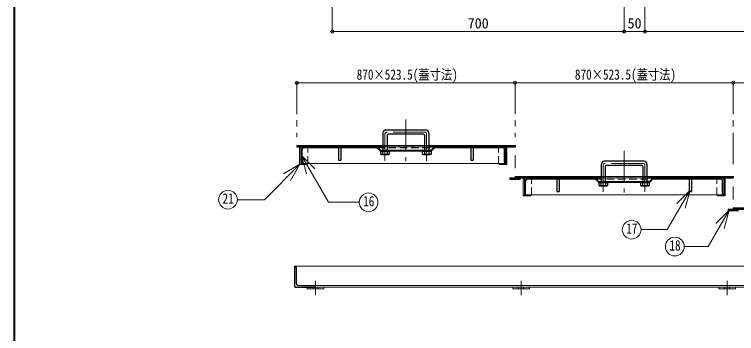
# Model space of a CAD drawing. Units: millimetres at full size, sheet at 1:15. Extents: x -3171 to 2904, y -2098 to 2117.
# Drawn here: x -3171 to -1439, y -102 to 663 of the extents above; entities that cross this region are included whole.
import ezdxf
from ezdxf.enums import TextEntityAlignment as Align

# ---------------------------------------------------------------- set-up
doc = ezdxf.new("R2010")
doc.units = ezdxf.units.MM
doc.header["$LTSCALE"] = 15
doc.header["$PDMODE"] = 32
doc.header["$PDSIZE"] = 7.5
doc.linetypes.add('CHAIN1', pattern=[8, 5, -1, 1, -1])
doc.linetypes.add('DASHED1', pattern=[1.8, 1.2, -0.6])
doc.layers.add('0-6_補助線', color=4, linetype='Continuous', lineweight=9)
doc.styles.add('ＭＳ ゴシック', font='')
doc.styles.get('ＭＳ ゴシック').set_extended_font_data('MS Gothic')

msp = doc.modelspace()

# ---------------------------------------------------------------- linework, layer by layer
at = {"layer": '0-6_補助線', "color": 1, "lineweight": 40}
msp.add_line((-3170.88, -2097.95), (-3170.88, 2117.05), dxfattribs=at)
at = {"layer": '0-6_補助線', "linetype": 'CHAIN1'}
for p, q in [((-2408.38, 932.05), (-2408.38, 622.05)), ((-1708.38, 622.05), (-1708.38, 932.05)), ((-1658.38, 622.05), (-1658.38, 932.05)), ((-2493.63, 499.25), (-2493.63, 369.25)), ((-1970.13, 499.25), (-1970.13, 369.25)), ((-1446.63, 499.25), (-1446.63, 294.25)), ((-2232.13, 411.05), (-2232.13, 311.05)), ((-2282.13, 376.05), (-2282.13, 312.55)), ((-2187.13, 381.05), (-2277.13, 381.05)), ((-2182.13, 376.05), (-2182.13, 312.55)), ((-1708.63, 336.05), (-1708.63, 236.05)), ((-1970.13, 326.05), (-1970.13, 294.25)), ((-1758.63, 301.05), (-1758.63, 237.55)), ((-1663.63, 306.05), (-1753.63, 306.05)), ((-1658.63, 301.05), (-1658.63, 237.55)), ((-1446.63, 251.05), (-1446.63, 219.25)), ((-2448.38, -9.45), (-2448.38, 24.55)), ((-1955.38, -9.45), (-1955.38, 24.55)), ((-1461.38, -9.45), (-1461.38, 24.55))]:
    msp.add_line(p, q, dxfattribs=at)
at = {"layer": '0-6_補助線'}
for p, q in [((-2408.38, 622.05), (-1708.38, 622.05)), ((-1708.38, 622.05), (-1658.38, 622.05)), ((-1658.38, 622.05), (-1008.38, 622.05)), ((-2493.63, 499.25), (-1970.13, 499.25)), ((-1970.13, 499.25), (-1446.63, 499.25)), ((-1446.63, 499.25), (-923.13, 499.25)), ((-2215.55, 349.25), (-2248.72, 349.25)), ((-2248.72, 346.05), (-2215.55, 346.05)), ((-2469.33, 303.25), (-2483.63, 303.25)), ((-2466.83, 305.75), (-2466.83, 306.05)), ((-2009.43, 305.75), (-2009.43, 306.05)), ((-2006.93, 303.25), (-1992.63, 303.25)), ((-1692.05, 274.25), (-1725.22, 274.25)), ((-1692.05, 271.05), (-1725.22, 271.05)), ((-1933.33, 228.25), (-1947.63, 228.25)), ((-1930.83, 230.75), (-1930.83, 231.05)), ((-1485.93, 230.75), (-1485.93, 231.05)), ((-1483.43, 228.25), (-1469.13, 228.25)), ((-2468.38, 5.55), (-2468.38, 9.55)), ((-2468.38, 5.55), (-2428.38, 5.55)), ((-2428.38, 5.55), (-2428.38, 9.55)), ((-1975.38, 5.55), (-1975.38, 9.55)), ((-1975.38, 5.55), (-1935.38, 5.55)), ((-1935.38, 5.55), (-1935.38, 9.55)), ((-1481.38, 5.55), (-1481.38, 9.55)), ((-1481.38, 5.55), (-1441.38, 5.55)), ((-1441.38, 5.55), (-1441.38, 9.55))]:
    msp.add_line(p, q, dxfattribs=at)
at = {"layer": '0-6_補助線', "color": 5, "lineweight": 25}
for p, q in [((-2184.63, 386.05), (-2279.63, 386.05)), ((-2287.13, 378.55), (-2287.13, 335.55)), ((-2277.13, 373.55), (-2277.13, 335.55)), ((-2189.63, 376.05), (-2274.63, 376.05)), ((-2187.13, 373.55), (-2187.13, 335.55)), ((-2177.13, 378.55), (-2177.13, 335.55)), ((-2493.63, 349.25), (-2493.63, 346.05)), ((-2493.63, 349.25), (-2289.13, 349.25)), ((-2289.13, 349.25), (-2289.13, 346.05)), ((-2175.13, 349.25), (-1970.13, 349.25)), ((-2175.13, 349.25), (-2175.13, 346.05)), ((-1970.13, 349.25), (-1970.13, 346.05)), ((-2493.63, 346.05), (-2289.13, 346.05)), ((-2483.63, 346.05), (-2483.63, 306.05)), ((-2480.63, 309.05), (-2480.63, 340.05)), ((-2446.63, 343.05), (-2477.63, 343.05)), ((-2387.63, 346.05), (-2387.63, 314.05)), ((-2294.51, 336.92), (-2303.63, 346.05)), ((-2293.89, 338.42), (-2301.51, 346.05)), ((-2292.63, 335.05), (-2291.13, 335.55)), ((-2292.63, 335.05), (-2271.63, 335.05)), ((-2292.63, 335.05), (-2292.63, 328.05)), ((-2292.39, 336.05), (-2288.13, 336.05)), ((-2291.77, 337.55), (-2288.13, 337.55)), ((-2291.13, 335.55), (-2273.13, 335.55)), ((-2288.13, 337.55), (-2288.13, 336.05)), ((-2287.63, 335.05), (-2287.63, 328.05)), ((-2276.63, 335.05), (-2276.63, 328.05)), ((-2276.13, 337.55), (-2276.13, 336.05)), ((-2276.13, 337.55), (-2188.13, 337.55)), ((-2276.13, 336.05), (-2188.13, 336.05)), ((-2192.63, 335.05), (-2191.13, 335.55)), ((-2192.63, 335.05), (-2171.63, 335.05)), ((-2191.13, 335.55), (-2173.13, 335.55)), ((-2188.13, 337.55), (-2188.13, 336.05)), ((-2187.63, 335.05), (-2187.63, 328.05)), ((-2182.13, 335.55), (-2176.63, 335.05)), ((-2176.63, 335.05), (-2173.13, 335.55)), ((-2176.13, 337.55), (-2176.13, 336.05)), ((-2172.5, 337.55), (-2176.13, 337.55)), ((-2176.13, 336.05), (-2171.88, 336.05)), ((-2175.13, 346.05), (-1970.13, 346.05)), ((-2170.38, 338.42), (-2162.75, 346.05)), ((-2169.75, 336.92), (-2160.63, 346.05)), ((-2070.13, 346.05), (-2070.13, 314.05)), ((-1998.63, 343.05), (-2029.63, 343.05)), ((-1995.63, 309.05), (-1995.63, 340.05)), ((-1992.63, 346.05), (-1992.63, 306.05)), ((-2292.63, 328.05), (-2271.63, 328.05)), ((-2292.63, 328.05), (-2291.13, 327.55)), ((-2291.13, 327.55), (-2287.63, 328.05)), ((-2291.13, 327.55), (-2273.13, 327.55)), ((-2287.63, 328.05), (-2282.13, 327.55)), ((-2282.13, 327.55), (-2276.63, 328.05)), ((-2276.63, 328.05), (-2273.13, 327.55)), ((-2192.63, 328.05), (-2171.63, 328.05)), ((-2191.13, 327.55), (-2173.13, 327.55)), ((-2171.63, 328.05), (-2173.13, 327.55)), ((-1763.63, 303.55), (-1763.63, 260.55)), ((-1661.13, 311.05), (-1756.13, 311.05)), ((-1753.63, 298.55), (-1753.63, 260.55)), ((-1666.13, 301.05), (-1751.13, 301.05)), ((-1663.63, 298.55), (-1663.63, 260.55)), ((-1653.63, 303.55), (-1653.63, 260.55)), ((-1982.63, 271.05), (-1982.63, 267.85)), ((-1982.63, 271.05), (-1765.63, 271.05)), ((-1982.63, 267.85), (-1957.63, 267.85)), ((-1970.13, 274.25), (-1765.63, 274.25)), ((-1970.13, 274.25), (-1970.13, 271.05)), ((-1957.63, 271.05), (-1957.63, 267.85)), ((-1947.63, 271.05), (-1947.63, 231.05)), ((-1944.63, 234.05), (-1944.63, 265.05)), ((-1910.63, 268.05), (-1941.63, 268.05)), ((-1864.13, 271.05), (-1864.13, 239.05)), ((-1771.01, 261.92), (-1780.13, 271.05)), ((-1770.39, 263.42), (-1778.01, 271.05)), ((-1769.13, 260.05), (-1767.63, 260.55)), ((-1769.13, 260.05), (-1748.13, 260.05)), ((-1769.13, 260.05), (-1769.13, 253.05)), ((-1768.89, 261.05), (-1764.63, 261.05)), ((-1768.27, 262.55), (-1764.63, 262.55)), ((-1767.63, 260.55), (-1749.63, 260.55)), ((-1765.63, 274.25), (-1765.63, 271.05)), ((-1764.63, 262.55), (-1764.63, 261.05)), ((-1764.13, 260.05), (-1764.13, 253.05)), ((-1753.13, 260.05), (-1753.13, 253.05)), ((-1752.63, 262.55), (-1752.63, 261.05)), ((-1752.63, 262.55), (-1664.63, 262.55)), ((-1752.63, 261.05), (-1664.63, 261.05)), ((-1669.13, 260.05), (-1667.63, 260.55)), ((-1669.13, 260.05), (-1648.13, 260.05)), ((-1667.63, 260.55), (-1649.63, 260.55)), ((-1664.63, 262.55), (-1664.63, 261.05)), ((-1664.13, 260.05), (-1664.13, 253.05)), ((-1658.63, 260.55), (-1653.13, 260.05)), ((-1653.13, 260.05), (-1649.63, 260.55)), ((-1652.63, 262.55), (-1652.63, 261.05)), ((-1649, 262.55), (-1652.63, 262.55)), ((-1652.63, 261.05), (-1648.38, 261.05)), ((-1651.63, 274.25), (-1446.63, 274.25)), ((-1651.63, 274.25), (-1651.63, 271.05)), ((-1651.63, 271.05), (-1446.63, 271.05)), ((-1646.88, 263.42), (-1639.25, 271.05)), ((-1646.25, 261.92), (-1637.13, 271.05)), ((-1546.63, 271.05), (-1546.63, 239.05)), ((-1475.13, 268.05), (-1506.13, 268.05)), ((-1472.13, 234.05), (-1472.13, 265.05)), ((-1469.13, 271.05), (-1469.13, 231.05)), ((-1446.63, 274.25), (-1446.63, 271.05)), ((-1769.13, 253.05), (-1748.13, 253.05)), ((-1769.13, 253.05), (-1767.63, 252.55)), ((-1767.63, 252.55), (-1764.13, 253.05)), ((-1767.63, 252.55), (-1749.63, 252.55)), ((-1764.13, 253.05), (-1758.63, 252.55)), ((-1758.63, 252.55), (-1753.13, 253.05)), ((-1753.13, 253.05), (-1749.63, 252.55)), ((-1669.13, 253.05), (-1648.13, 253.05)), ((-1667.63, 252.55), (-1649.63, 252.55)), ((-1648.13, 253.05), (-1649.63, 252.55)), ((-1459.13, 196.05), (-1242.13, 196.05)), ((-1459.13, 196.05), (-1459.13, 192.85)), ((-1459.13, 192.85), (-1434.13, 192.85)), ((-1446.63, 199.25), (-1242.13, 199.25)), ((-1446.63, 199.25), (-1446.63, 196.05)), ((-2498.38, 9.55), (-2498.38, 59.55)), ((-2494.38, 17.55), (-2494.38, 55.55)), ((-2498.38, 9.55), (-2448.38, 9.55)), ((-2490.38, 13.55), (-2452.38, 13.55))]:
    msp.add_line(p, q, dxfattribs=at)
at = {"layer": '0-6_補助線', "color": 7, "lineweight": 18}
for p, q in [((-2289.13, 349.25), (-2287.13, 349.25)), ((-2277.13, 349.25), (-2248.72, 349.25)), ((-2248.72, 349.25), (-2248.72, 346.05)), ((-2215.55, 349.25), (-2187.13, 349.25)), ((-2215.55, 349.25), (-2215.55, 346.05)), ((-2177.13, 349.25), (-2175.13, 349.25)), ((-2483.63, 345.25), (-2486.83, 345.25)), ((-2486.83, 345.25), (-2486.83, 303.25)), ((-2393.63, 343.05), (-2446.63, 343.05)), ((-2300.63, 343.05), (-2387.63, 343.05)), ((-2289.13, 346.05), (-2287.13, 346.05)), ((-2288.13, 337.55), (-2287.13, 337.55)), ((-2288.13, 336.05), (-2287.13, 336.05)), ((-2277.13, 346.05), (-2248.72, 346.05)), ((-2276.13, 337.55), (-2277.13, 337.55)), ((-2276.13, 336.05), (-2277.13, 336.05)), ((-2215.55, 346.05), (-2187.13, 346.05)), ((-2188.13, 337.55), (-2187.13, 337.55)), ((-2188.13, 336.05), (-2187.13, 336.05)), ((-2177.13, 346.05), (-2175.13, 346.05)), ((-2176.13, 337.55), (-2177.13, 337.55)), ((-2176.13, 336.05), (-2177.13, 336.05)), ((-2076.13, 343.05), (-2163.63, 343.05)), ((-2029.63, 343.05), (-2070.13, 343.05)), ((-1989.43, 345.25), (-1992.63, 345.25)), ((-1989.43, 345.25), (-1989.43, 303.25)), ((-2482.21, 324.73), (-2470.56, 281.26)), ((-2482.21, 324.73), (-2417.54, 212.72)), ((-2482.21, 324.73), (-2450.39, 292.91)), ((-2486.35, 303.91), (-2571.18, 219.08)), ((-2486.35, 303.91), (-2525.32, 281.41)), ((-2486.35, 303.91), (-2508.85, 264.94)), ((-2483.63, 303.25), (-2486.83, 303.25)), ((-2483.63, 306.05), (-1992.63, 306.05)), ((-2483.63, 306.05), (-2483.63, 303.25)), ((-1992.63, 306.05), (-1992.63, 303.25)), ((-1992.63, 303.25), (-1989.43, 303.25)), ((-1870.13, 268.05), (-1910.63, 268.05)), ((-1777.13, 268.05), (-1864.13, 268.05)), ((-1765.63, 274.25), (-1763.63, 274.25)), ((-1765.63, 271.05), (-1763.63, 271.05)), ((-1764.63, 262.55), (-1763.63, 262.55)), ((-1764.63, 261.05), (-1763.63, 261.05)), ((-1753.63, 274.25), (-1725.22, 274.25)), ((-1753.63, 271.05), (-1725.22, 271.05)), ((-1752.63, 262.55), (-1753.63, 262.55)), ((-1752.63, 261.05), (-1753.63, 261.05)), ((-1725.22, 274.25), (-1725.22, 271.05)), ((-1692.05, 274.25), (-1663.63, 274.25)), ((-1692.05, 274.25), (-1692.05, 271.05)), ((-1692.05, 271.05), (-1663.63, 271.05)), ((-1664.63, 262.55), (-1663.63, 262.55)), ((-1664.63, 261.05), (-1663.63, 261.05)), ((-1653.63, 274.25), (-1651.63, 274.25)), ((-1653.63, 271.05), (-1651.63, 271.05)), ((-1652.63, 262.55), (-1653.63, 262.55)), ((-1652.63, 261.05), (-1653.63, 261.05)), ((-1552.63, 268.05), (-1640.13, 268.05)), ((-1506.13, 268.05), (-1546.63, 268.05)), ((-1465.93, 270.25), (-1469.13, 270.25)), ((-1465.93, 270.25), (-1465.93, 228.25)), ((-1947.63, 228.25), (-1950.83, 228.25)), ((-1469.13, 231.05), (-1947.63, 231.05)), ((-1947.63, 231.05), (-1947.63, 228.25)), ((-1550.25, 241.81), (-1604.87, 147.21)), ((-1550.25, 241.81), (-1582.07, 209.99)), ((-1550.25, 241.81), (-1561.9, 198.35)), ((-1469.13, 231.05), (-1469.13, 228.25)), ((-1469.13, 228.25), (-1465.93, 228.25)), ((-2636.15, 219.08), (-2571.18, 219.08)), ((-2417.54, 212.72), (-2343.87, 212.72)), ((-1456.65, 193.85), (-1506.98, 106.67)), ((-1456.65, 193.85), (-1488.47, 162.03)), ((-1456.65, 193.85), (-1468.29, 150.39)), ((-1667.79, 147.21), (-1604.87, 147.21)), ((-1564.25, 106.67), (-1506.98, 106.67)), ((-2498.38, 59.55), (-918.38, 59.55)), ((-2452.38, 13.55), (-964.38, 13.55)), ((-2448.38, 9.55), (-968.38, 9.55))]:
    msp.add_line(p, q, dxfattribs=at)
at = {"layer": '0-6_補助線', "linetype": 'DASHED1'}
for p, q in [((-2287.13, 349.25), (-2277.13, 349.25)), ((-2177.13, 349.25), (-2187.13, 349.25)), ((-2483.63, 345.25), (-2466.83, 345.25)), ((-2466.83, 305.25), (-2466.83, 345.25)), ((-2387.63, 343.05), (-2393.63, 343.05)), ((-2300.63, 343.05), (-2163.63, 343.05)), ((-2287.13, 346.05), (-2277.13, 346.05)), ((-2287.13, 337.55), (-2277.13, 337.55)), ((-2287.13, 336.05), (-2277.13, 336.05)), ((-2177.13, 346.05), (-2187.13, 346.05)), ((-2177.13, 337.55), (-2187.13, 337.55)), ((-2177.13, 336.05), (-2187.13, 336.05)), ((-2076.13, 343.05), (-2070.13, 343.05)), ((-1992.63, 345.25), (-2009.43, 345.25)), ((-2009.43, 305.25), (-2009.43, 345.25)), ((-1947.63, 270.25), (-1930.83, 270.25)), ((-1930.83, 230.25), (-1930.83, 270.25)), ((-1870.13, 268.05), (-1864.13, 268.05)), ((-1777.13, 268.05), (-1640.13, 268.05)), ((-1763.63, 274.25), (-1753.63, 274.25)), ((-1763.63, 271.05), (-1753.63, 271.05)), ((-1763.63, 262.55), (-1753.63, 262.55)), ((-1763.63, 261.05), (-1753.63, 261.05)), ((-1653.63, 274.25), (-1663.63, 274.25)), ((-1653.63, 271.05), (-1663.63, 271.05)), ((-1653.63, 262.55), (-1663.63, 262.55)), ((-1653.63, 261.05), (-1663.63, 261.05)), ((-1552.63, 268.05), (-1546.63, 268.05)), ((-1469.13, 270.25), (-1485.93, 270.25)), ((-1485.93, 230.25), (-1485.93, 270.25)), ((-2454.38, 5.55), (-2454.38, 9.55)), ((-2442.38, 5.55), (-2442.38, 9.55)), ((-1961.38, 5.55), (-1961.38, 9.55)), ((-1949.38, 5.55), (-1949.38, 9.55)), ((-1467.38, 5.55), (-1467.38, 9.55)), ((-1455.38, 5.55), (-1455.38, 9.55))]:
    msp.add_line(p, q, dxfattribs=at)
at = {"layer": '0-6_補助線', "color": 5, "lineweight": 25}
for points in [[(-2393.63, 346.05), (-2393.63, 314.05), (-2387.63, 314.05)], [(-2291.13, 335.55), (-2287.63, 335.05), (-2282.13, 335.55)], [(-2282.13, 335.55), (-2276.63, 335.05), (-2273.13, 335.55)], [(-2273.13, 335.55), (-2271.63, 335.05), (-2271.63, 328.05), (-2273.13, 327.55)], [(-2192.63, 335.05), (-2192.63, 328.05), (-2191.13, 327.55), (-2187.63, 328.05)], [(-2191.13, 335.55), (-2187.63, 335.05), (-2182.13, 335.55)], [(-2176.63, 335.05), (-2176.63, 328.05), (-2173.13, 327.55)], [(-2173.13, 335.55), (-2171.63, 335.05), (-2171.63, 328.05)], [(-2076.13, 346.05), (-2076.13, 314.05), (-2070.13, 314.05)], [(-2187.63, 328.05), (-2182.13, 327.55), (-2176.63, 328.05)], [(-1870.13, 271.05), (-1870.13, 239.05), (-1864.13, 239.05)], [(-1767.63, 260.55), (-1764.13, 260.05), (-1758.63, 260.55)], [(-1758.63, 260.55), (-1753.13, 260.05), (-1749.63, 260.55)], [(-1749.63, 260.55), (-1748.13, 260.05), (-1748.13, 253.05), (-1749.63, 252.55)], [(-1669.13, 260.05), (-1669.13, 253.05), (-1667.63, 252.55), (-1664.13, 253.05)], [(-1667.63, 260.55), (-1664.13, 260.05), (-1658.63, 260.55)], [(-1653.13, 260.05), (-1653.13, 253.05), (-1649.63, 252.55)], [(-1649.63, 260.55), (-1648.13, 260.05), (-1648.13, 253.05)], [(-1552.63, 271.05), (-1552.63, 239.05), (-1546.63, 239.05)], [(-1664.13, 253.05), (-1658.63, 252.55), (-1653.13, 253.05)]]:
    msp.add_lwpolyline(points, dxfattribs=at)
at = {"layer": '0-6_補助線', "color": 7, "lineweight": 18}
msp.add_lwpolyline([(-1947.63, 270.25), (-1950.83, 270.25), (-1950.83, 228.25)], dxfattribs=at)
for centre in [(-2658.65, 219.08), (-2321.37, 212.72), (-1690.29, 147.21), (-1586.75, 106.67)]:
    msp.add_circle(centre, 22.5, dxfattribs=at)
at = {"layer": '0-6_補助線', "color": 5, "lineweight": 25}
for centre, radius, start, end in [((-2279.63, 378.55), 7.5, 90, 180), ((-2184.63, 378.55), 7.5, 0, 90), ((-2274.63, 373.55), 2.5, 90, 180), ((-2189.63, 373.55), 2.5, 0, 90), ((-2477.63, 340.05), 3, 90, 180), ((-2446.63, 346.05), 3, 270, 0), ((-2292.39, 339.05), 3, 225, 270), ((-2291.77, 340.55), 3, 225, 270), ((-2172.5, 340.55), 3, 270, 315), ((-2171.88, 339.05), 3, 270, 315), ((-2029.63, 346.05), 3, 180, 270), ((-1998.63, 340.05), 3, 0, 90), ((-2483.63, 309.05), 3, 270, 0), ((-1992.63, 309.05), 3, 180, 270), ((-1756.13, 303.55), 7.5, 90, 180), ((-1751.13, 298.55), 2.5, 90, 180), ((-1666.13, 298.55), 2.5, 0, 90), ((-1661.13, 303.55), 7.5, 0, 90), ((-1941.63, 265.05), 3, 90, 180), ((-1910.63, 271.05), 3, 270, 0), ((-1768.89, 264.05), 3, 225, 270), ((-1768.27, 265.55), 3, 225, 270), ((-1649, 265.55), 3, 270, 315), ((-1648.38, 264.05), 3, 270, 315), ((-1506.13, 271.05), 3, 180, 270), ((-1475.13, 265.05), 3, 0, 90), ((-1947.63, 234.05), 3, 270, 0), ((-1469.13, 234.05), 3, 180, 270), ((-2498.38, 55.55), 4, 0, 90), ((-2490.38, 17.55), 4, 180, 270), ((-2452.38, 9.55), 4, 0, 90)]:
    msp.add_arc(centre, radius, start, end, dxfattribs=at)
at = {"layer": '0-6_補助線', "linetype": 'CHAIN1'}
for centre, start, end in [((-2277.13, 376.05), 90, 180), ((-2187.13, 376.05), 0, 90), ((-1753.63, 301.05), 90, 180), ((-1663.63, 301.05), 0, 90)]:
    msp.add_arc(centre, 5, start, end, dxfattribs=at)
at = {"layer": '0-6_補助線'}
for centre, start, end in [((-2469.33, 305.75), 270, 0), ((-2006.93, 305.75), 180, 270), ((-1933.33, 230.75), 270, 0), ((-1483.43, 230.75), 180, 270)]:
    msp.add_arc(centre, 2.5, start, end, dxfattribs=at)
at = {"layer": '0-6_補助線', "color": 1}
for p in [(-2408.38, 622.05), (-1708.38, 622.05), (-1658.38, 622.05), (-2493.63, 499.25), (-1970.13, 499.25), (-1446.63, 499.25)]:
    msp.add_point(p, dxfattribs=at)

# ---------------------------------------------------------------- texts
at = {"layer": '0-6_補助線', "color": 7, "style": 'ＭＳ ゴシック'}
for s, p in [('700', (-2083.7, 622.05)), ('50', (-1700.26, 622.05))]:
    msp.add_text(s, height=24.74, dxfattribs=at).set_placement(p, align=Align.BOTTOM_LEFT)
at = {"layer": '0-6_補助線', "color": 7, "style": 'ＭＳ ゴシック', "width": 0.8}
for s, p in [('870×523.5(蓋寸法)', (-2350.01, 499.25)), ('870×523.5(蓋寸法)', (-1826.51, 499.25)), ('21', (-2671.77, 202.2)), ('16', (-2334.49, 195.84)), ('17', (-1703.42, 130.33)), ('18', (-1599.87, 89.79))]:
    msp.add_text(s, height=24.74, dxfattribs=at).set_placement(p, align=Align.BOTTOM_LEFT)

doc.saveas('drawing.dxf')
